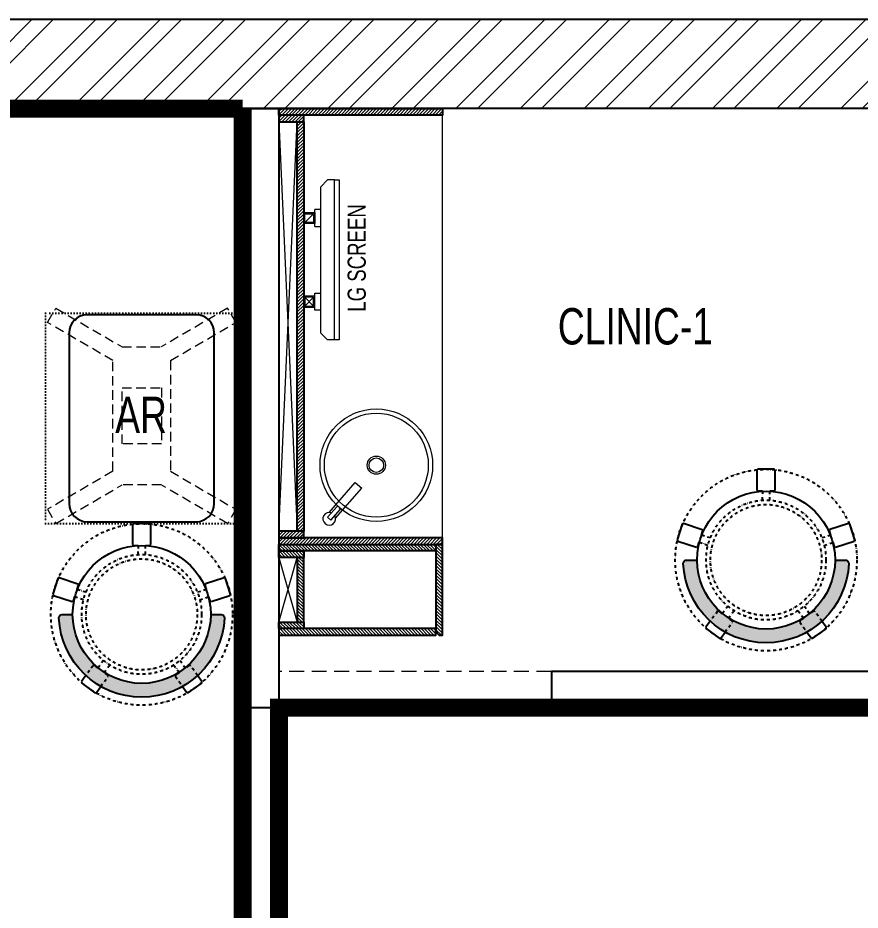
# Model space of a CAD drawing. Header units: feet. Extents: x 8814516 to 8843247, y -5932511 to -5925706.
# Drawn here: x 8834668 to 8836987, y -5928163 to -5925706 of the extents above; entities that cross this region are included whole.
import ezdxf

# ---------------------------------------------------------------- set-up
doc = ezdxf.new("R2010")
doc.units = ezdxf.units.FT
doc.header["$LTSCALE"] = 33
doc.header["$MEASUREMENT"] = 0
for name, pattern in [('a_p6_plan_L18$0$HIDDEN', [0.375, 0.25, -0.125]), ('ACAD_ISO03W100', [30, 12, -18]), ('DASHDOT2', [0.5, 0.25, -0.125, 0, -0.125]), ('DOT', [0.25, 0, -0.25]), ('HIDDEN2', [4.7624999999999975, 3.174999999999998, -1.587499999999999])]:
    doc.linetypes.add(name, pattern=pattern)
doc.layers.add('A-WALL', color=1, linetype='Continuous')
for name, color, linetype, lineweight in [('A-WALL HATCH', 251, 'Continuous', 0), ('Floor-Unit', 1, 'Continuous', 13), ('HATCH', 9, 'Continuous', 9), ('LENS-CURTAIN', 5, 'a_p6_plan_L18$0$HIDDEN', 9), ('LENS-DIM', 252, 'Continuous', 5), ('LENS-FURNITURE', 13, 'Continuous', 9), ('LENS-PARTITION', 21, 'Continuous', 25), ('LENS-TEXT', 31, 'Continuous', 5), ('LENS_PARTITION', 21, 'Continuous', 25), ('LENS_TEXT', 31, 'Continuous', 5), ('LK-FF&E FLOOR', 1, 'Continuous', 9), ('LK-FF&E WALL', 1, 'Continuous', 9), ('LK-FLUTTED FINISH', 20, 'Continuous', 30), ('LK-IT', 3, 'Continuous', 18), ('LK-MIRROR', 133, 'Continuous', 13), ('LK-TILES FINISH', 251, 'Continuous', 5), ('LN-ELEVATION-1', 81, 'Continuous', 25), ('LN-ELEVATION-2', 103, 'Continuous', 20), ('LN-ELEVATION-3', 125, 'Continuous', 18), ('LN-ELEVATION-4', 145, 'Continuous', 13), ('LN-HATCH', 251, 'Continuous', 0), ('TV', 92, 'Continuous', 18)]:
    doc.layers.add(name, color=color, linetype=linetype, lineweight=lineweight)
doc.styles.add('LK TXT', font='GILC____.TTF', dxfattribs={"height": 100})
doc.styles.get("Standard").update_dxf_attribs({"font": 'GILC____.TTF'})
pattern_1 = [(44.99999999999998, (35858.5, -100655.3575484328), (-4.419417382415918, 4.419417382415923), [])]

# ---------------------------------------------------------------- blocks, each defined once
blk = doc.blocks.new('AR')
at = {"layer": 'LN-ELEVATION-2', "linetype": 'DOT', "lineweight": 25}
blk.add_lwpolyline([(0, 13.41378593863919), (530, 13.41378593863919), (530, 593.4137859386392), (0, 593.4137859386392)], close=True, dxfattribs=at)
at = {"layer": 'LN-ELEVATION-2', "lineweight": 25}
blk.add_lwpolyline([(465, 68.22063546301797), (465, 538.2206354630179, 0.4142135623730951), (415, 588.2206354630177), (115, 588.2206354630177, 0.4142135623730951), (65, 538.2206354630179), (65, 68.22063546301797, 0.4142135623730951), (115, 18.22063546301797), (415, 18.22063546301797, 0.4142135623730951)], format="xyb", close=True, dxfattribs=at)
at = {"layer": 'LN-ELEVATION-4', "linetype": 'HIDDEN2', "ltscale": 0.25}
for points in [[(185.8456009030342, 448.8780772723258), (5.888936847448348, 554.0078910568263), (28.48512306064368, 593.350836840691), (211.0874861851335, 486.6754184374586)], [(344.154399111867, 448.8780772762837), (524.1110631600021, 554.0078910947777), (501.5148769393563, 593.3508368753828), (318.9125138223171, 486.6754184374586)], [(211.0874861851335, 486.6754184376913), (318.9125138223171, 486.6754184376913)], [(185.8456009030342, 144.472759603057), (185.8456009030342, 448.8780772723258)], [(344.154399111867, 448.8780772762837), (344.154399111867, 144.4727595990989)], [(185.8456009030342, 144.472759603057), (5.888936847448348, 39.34294581855647), (28.48512306064368, 3.46917659e-08), (211.0874861851335, 106.6754184379242)], [(344.154399111867, 144.4727595990989), (524.1110631600021, 39.34294578060508), (501.5148769393563, 0), (318.9125138223171, 106.6754184379242)], [(318.9125138223171, 106.6754184376914), (211.0874861851335, 106.6754184376914)]]:
    blk.add_lwpolyline(points, dxfattribs=at)
blk.add_lwpolyline([(210.8456009030342, 373.9866790841333), (319.154399111867, 373.9866790841333), (319.154399111867, 219.3641577917151), (210.8456009030342, 219.3641577917151)], close=True, dxfattribs=at)
blk = doc.blocks.new('DR STOOL')
at = {"layer": 'HATCH'}
h = blk.add_hatch(dxfattribs=at)
h.set_pattern_fill('ANSI36', color=250, angle=-90.00000000000001)
h.set_pattern_definition([(315, (-227.8099174643867, 917.3997257252777), (6.173926083235043, -1.683798022700468), [7.9375, -1.587499999999999, 0, -1.587499999999999])])
edge = h.paths.add_edge_path()
edge.add_line((-190.0000000041909, 4.511094e-10), (-218.6899174675346, 4.511094e-10))
edge.add_arc((-218.6899174670689, 9.120000000388245), 9.119999999940092, 177.6119845363388, 269.9999999996136, ccw=False)
edge.add_arc((-1.8626451e-09, 3.565219e-10), 228.000000002257, 2.3880154632688004, 177.6119845367313, ccw=False)
edge.add_arc((218.6899174633436, 9.120000000497384), 9.120000000051716, -90.00000000034493, 2.3880154629299, ccw=False)
edge.add_line((218.6899174633436, 4.511094e-10), (190, 4.511094e-10))
edge.add_arc((-1.8626451e-09, 4.511094e-10), 190.000000001979, -1.27e-14, 180)
at = {"layer": 'LN-ELEVATION-1', "color": 1, "ltscale": 100}
for p, q in [((-128.6221585394814, 215.4841044476634), (-165.2704676063731, 189.0243927398114)), ((-124.7228340068832, 214.8545704018979), (-128.6221585394814, 215.4841044476634)), ((-112.6981821293011, 198.1996966340157), (-124.7228340068832, 214.8545704018979)), ((124.7553772013634, 214.9803744515593), (112.5488144652918, 198.2845540212292)), ((128.7014972954057, 215.5933048763618), (124.7553772013634, 214.9803744515593)), ((128.7014972954057, 215.5933048763618), (124.7553772013634, 214.9803744515593)), ((165.1911288509145, 188.915192311113), (128.7014972954057, 215.5933048763618)), ((165.1911288509145, 188.915192311113), (128.7014972954057, 215.5933048763618)), ((-165.2704676063731, 189.0243927398114), (-165.9069543029182, 185.0820035930228)), ((-165.9069543029182, 185.0820035930228), (-153.8003208162263, 168.3135803133482)), ((153.6734594982117, 168.4294150282658), (165.7973639420234, 185.0121775862135)), ((165.7973639420234, 185.0121775862135), (165.1911288509145, 188.915192311113)), ((165.7973639420234, 185.0121775862135), (165.1911288509145, 188.915192311113)), ((-191.2928382232785, -35.45407700946089), (-242.9550312487409, -52.24013893969095)), ((-187.9259491492994, -37.1695928365807), (-191.2928382232785, -35.45407700946089)), ((-184.1424400564283, -48.81403796559607), (-187.9259491492994, -37.1695928365807)), ((188.0651108901948, -36.96233201187715), (184.0504167033359, -49.19388854173303)), ((191.3981811110861, -35.27656588272658), (188.0651108901948, -36.96233201187715)), ((243.0100176925771, -52.21682526778022), (191.3981811110861, -35.27656588272658)), ((-242.9550312487409, -52.24013893969095), (-244.7482102331705, -55.75945052818861)), ((-244.7482102331705, -55.75945052818861), (-230.7800458371639, -98.74904560100549)), ((-173.8639617776498, -80.4479453730819), (-177.8421125086024, -68.2044548037811)), ((177.6922140880488, -68.56540505095472), (173.8739495249465, -80.1985000452405)), ((230.715890809428, -98.7280946081737), (244.8123673382215, -55.78040257930116)), ((244.8123673382215, -55.78040257930116), (243.0100176925771, -52.21682526778022)), ((-227.2218665438704, -100.5620286722478), (-175.5596735184081, -83.7759667420105)), ((-175.5596735184081, -83.7759667420105), (-173.8639617776498, -80.4479453730819)), ((173.8739495249465, -80.1985000452405), (175.5794035866856, -83.5704969359358)), ((175.5794035866856, -83.5704969359358), (227.1912401677109, -100.5107563209894)), ((-230.7800458371639, -98.74904560100549), (-227.2218665438704, -100.5620286722478)), ((227.1912401677109, -100.5107563209894), (230.715890809428, -98.7280946081737)), ((-22.72193054761737, -190.2142363802995), (-25.39390889601782, -192.886214728569)), ((-25.39390889601782, -192.886214728569), (-25.39390889601782, -247.2070584567482)), ((-10.47823652112856, -190.2142363802995), (-22.72193054761737, -190.2142363802995)), ((22.78362171910703, -190.2142363802995), (9.910054048988968, -190.2142363802995)), ((25.42475448176265, -192.8553691428751), (22.78362171910703, -190.2142363802995)), ((25.42475448176265, -247.1762128710543), (25.42475448176265, -192.8553691428751)), ((-25.39390889601782, -247.2070584567482), (-22.60096735274419, -250)), ((-22.60096735274419, -250), (22.60096735274419, -250)), ((22.60096735274419, -250), (25.42475448176265, -247.1762128710543))]:
    blk.add_line(p, q, dxfattribs=at)
at = {"layer": 'LN-ELEVATION-1', "linetype": 'DASHDOT2'}
for p, q in [((-92.92521573789418, 170.8129362839827), (-112.6981821293011, 198.1996966340157)), ((112.5488144652918, 198.2845540212292), (92.69529851106927, 171.1294289919315)), ((-153.8003208162263, 168.3135803133482), (-134.1093360339291, 141.0403694751003)), ((-130.4219571123831, 140.4450534014686), (-119.9844727469608, 147.9808124662595)), ((-119.9844727469608, 147.9808124662595), (-105.3687285655178, 126.9741353208374)), ((-103.4542870586738, 159.9154408004979), (-93.52748446213081, 167.0824927485227)), ((-88.15393704269081, 139.4771787207864), (-103.4542870586738, 159.9154408004979)), ((-93.52748446213081, 167.0824927485227), (-92.92521573789418, 170.8129362839827)), ((103.6608748426661, 159.8406005539291), (88.19885099539533, 139.4487815762331)), ((92.69529851106927, 171.1294289919315), (93.26858203159645, 167.4385604566923)), ((93.26858203159645, 167.4385604566923), (103.6608748426661, 159.8406005539291)), ((105.4096150295809, 126.94019481352), (120.1194891873747, 147.8074627162714)), ((120.1194891873747, 147.8074627162714), (130.0033113472163, 140.5812532722048)), ((133.7372852512635, 141.1612321265929), (153.6734594982117, 168.4294150282658)), ((-134.1093360339291, 141.0403694751003), (-130.4219571123831, 140.4450534014686)), ((130.0033113472163, 140.5812532722048), (133.7372852512635, 141.1612321265929)), ((-159.954806596972, -40.49024384317454), (-184.1424400564283, -48.81403796559607)), ((184.0504167033359, -49.19388854173303), (159.8786162491887, -40.79004861696012)), ((-177.8421125086024, -68.2044548037811), (-153.4148110738024, -60.73628028803068)), ((153.3006618716754, -61.02382378749462), (177.6922140880488, -68.56540505095472)), ((-10.92024635523557, -164.6382343793375), (-10.47823652112856, -190.2142363802995)), ((9.910054048988968, -190.2142363802995), (10.35584833659231, -164.674698740353))]:
    blk.add_line(p, q, dxfattribs=at)
at = {"layer": 'LN-ELEVATION-1', "color": 1, "ltscale": 100}
blk.add_lwpolyline([(-190.0000000023283, 0), (-218.6899174656719, 0, -0.4264743413925903), (-227.8019973598421, 9.5, -0.959166304662544), (227.8019973593764, 9.5, -0.4264743413925903), (218.6899174647406, 0), (190.0000000013969, 0)], format="xyb", dxfattribs=at)
at = {"layer": 'LN-ELEVATION-1', "linetype": 'DASHDOT2'}
for radius in [250, 165, 153]:
    blk.add_circle((0, 0), radius, dxfattribs=at)
at = {"layer": 'LN-ELEVATION-1', "color": 1, "ltscale": 100}
blk.add_circle((0, 0), 190, dxfattribs=at)
blk = doc.blocks.new('A$C547b97a2')
at = {"layer": 'A-WALL HATCH'}
h = blk.add_hatch(dxfattribs=at)
h.set_pattern_fill('ANSI32', color=256, scale=333)
h.set_pattern_definition([(45, (-3360310.430466578, 5510283.785421858), (-88.29995930067012, 88.29995930067012), []), (45, (-3360251.563827142, 5510283.785421858), (-88.29995930067012, 88.29995930067012), [])])
h.paths.add_polyline_path([(7258.000000001863, 1.8626451e-09), (2193.000000001863, 1.8626451e-09), (2193.000000001863, -244.999999997206), (7258.000000001863, -244.999999997206)])
h.paths.add_polyline_path([(13313.00000000186, 1.8626451e-09), (7668.000000001862, 1.8626451e-09), (7668.000000001862, -244.999999997206), (13313.00000000186, -244.999999997206)])
h.paths.add_polyline_path([(19393.00000000186, 2.7939677e-09), (13713.00000000186, 2.7939677e-09), (13713.00000000186, -244.999999997206), (19393.00000000186, -244.999999997206)])
h.paths.add_polyline_path([(25043, 5.000000002793967), (19803.00000000186, 5.000000002793967), (19803.00000000186, -244.999999997206), (25043.00000000186, -244.999999997206)])
h.paths.add_polyline_path([(25603, -294.999999997206), (25373.00000000186, -294.999999997206), (25373.00000000186, -824.9999999972059), (25603, -824.9999999972059)])
h.paths.add_polyline_path([(25603.00000000186, -1224.999999997206), (25373.00000000186, -1224.999999997206), (25373.00000000186, -3004.999999997207), (24629.00000000186, -3004.999999997207), (24629.00000000186, -3154.999999997206), (25373.00000000186, -3154.999999997206), (25373.00000000186, -4669.999999997206), (23893.00000000186, -4669.999999997206), (23893.00000000186, -3004.999999997207), (23753.00000000186, -3004.999999997207), (23753.00000000186, -4674.999999997206), (19960.00000000186, -4674.999999997206), (19960.00000000186, -4904.999999997206), (23893.00000000186, -4899.999999997206), (25603.00000000186, -4899.999999997206), (25603.00000000186, -3154.999999997206)])
h.paths.add_polyline_path([(7290.000000001862, -4744.999999997206), (1800.000000001863, -4744.999999997206), (1800.000000001863, -4909.999999997206), (7290.000000001862, -4909.999999997206)])
h.paths.add_polyline_path([(13370.00000000186, -4744.999999995343), (7690.000000001862, -4744.999999996275), (7690.000000001862, -4904.999999997206), (13370.00000000186, -4904.999999997206)])
h.paths.add_polyline_path([(19540.00000000186, -4744.999999997206), (13770.00000000186, -4744.999999997206), (13770.00000000186, -4904.999999997206), (19540.00000000186, -4904.999999997206)])
at = {"layer": 'A-WALL'}
for p, q in [((19393.00000000186, 2.7939677e-09), (13713.00000000186, 2.7939677e-09)), ((19393.00000000186, -244.999999997206), (13713.00000000186, -244.999999997206))]:
    blk.add_line(p, q, dxfattribs=at)
blk = doc.blocks.new('rtf')
at = {"color": 0, "linetype": 'ByBlock', "lineweight": -2}
for p, q in [((16412.5253540573, -172798.8148984113), (16452.40026456733, -172798.8148984113)), ((16412.5253540573, -172810.8148984113), (16412.5253540573, -172798.8148984113)), ((16412.5253540573, -172810.8148984113), (16452.40026456733, -172810.8148984113)), ((16425.26329468148, -172793.1007600746), (16535.26329468148, -172793.1007600746)), ((16535.26329468148, -172793.1007600746), (16535.26329468148, -172817.1007600746)), ((16425.26329468148, -172817.1007600746), (16535.26329468148, -172817.1007600746))]:
    blk.add_line(p, q, dxfattribs=at)
for centre, radius, start, end in [((16412.5253540573, -172805.1007600746), 17.5, 21.05058810897431, 340.9421780194656), ((16444.53660690578, -172804.8148984114), 9.891264419597851, 322.656233941354, 37.34376605891414)]:
    blk.add_arc(centre, radius, start, end, dxfattribs=at)
blk = doc.blocks.new('dsg')
at = {"color": 0, "linetype": 'ByBlock', "lineweight": -2}
for radius in [155, 143, 25, 20]:
    blk.add_circle((11491.5035008227, -171102.5847399924), radius, dxfattribs=at)
blk.add_blockref('rtf', (-5117.472106590168, 1702.9323767405), dxfattribs=at)
blk = doc.blocks.new('CLINIC - CABINET SINK')
at = {"layer": 'LN-HATCH', "ltscale": 0.5}
h = blk.add_hatch(dxfattribs=at)
h.set_pattern_fill('ANSI31', color=256, scale=2)
h.set_pattern_definition([(45, (4052861.500382861, 1708016.355767586), (-4.490128060534575, 4.490128060534575), [])])
h.paths.add_polyline_path([(-563.359543572413, 156.9999999999999), (564.640456427587, 156.9999999999999), (564.640456427587, 174.9999999999999), (-563.359543572413, 174.9999999999999)])
h.paths.add_polyline_path([(582.6404564275867, 225), (600.6404564275867, 225), (600.6404564275867, -225), (582.6404564275867, -225)])
h.paths.add_polyline_path([(564.640456427587, 225), (582.6404564275867, 225), (582.6404564275867, 156.9999999999999), (564.640456427587, 156.9999999999999)])
h.paths.add_polyline_path([(-581.359543572413, 225), (-599.359543572413, 225), (-599.359543572413, -225), (-581.359543572413, -225)])
h.paths.add_polyline_path([(-581.359543572413, 225), (-563.359543572413, 225), (-563.359543572413, 156.9999999999999), (-581.359543572413, 156.9999999999999)])
at = {"layer": 'LN-ELEVATION-1', "ltscale": 0.5}
for points in [[(-581.359543572413, 225), (-599.359543572413, 225), (-599.359543572413, -225), (-581.359543572413, -225)], [(-581.359543572413, 225), (-563.359543572413, 225), (-563.359543572413, 156.9999999999999), (-581.359543572413, 156.9999999999999)], [(564.640456427587, 225), (582.6404564275867, 225), (582.6404564275867, 156.9999999999999), (564.640456427587, 156.9999999999999)], [(582.6404564275867, 225), (600.6404564275867, 225), (600.6404564275867, -225), (582.6404564275867, -225)], [(-563.359543572413, 156.9999999999999), (564.640456427587, 156.9999999999999), (564.640456427587, 174.9999999999999), (-563.359543572413, 174.9999999999999)]]:
    blk.add_lwpolyline(points, close=True, dxfattribs=at)
at = {"layer": 'LN-ELEVATION-2', "ltscale": 0.5}
blk.add_line((582.6404564275867, -225), (-581.359543572413, -225), dxfattribs=at)
at = {"layer": 'LN-HATCH', "ltscale": 0.5}
for p, q in [((564.640456427587, 225), (-563.359543572413, 174.9999999999999)), ((-563.359543572413, 225), (564.640456427587, 174.9999999999999))]:
    blk.add_line(p, q, dxfattribs=at)
at = {"layer": 'LN-ELEVATION-3', "xscale": -1, "rotation": 41.1558274151866}
blk.add_blockref('dsg', (-103569.3304926871, 136346.6509754679), dxfattribs=at)
blk = doc.blocks.new('CLINIC SCREEN')
at = {"layer": 'TV'}
for p, q in [((-103.1090284836336, 42.85441964946222), (-127.4114311772946, 18.55201695591665)), ((-127.4114311772946, 42.85441964946222), (-103.1090284836336, 18.55201695591665)), ((102.7052824410566, 42.85441964946222), (127.007685134602, 18.55201695591665))]:
    blk.add_line(p, q, dxfattribs=at)
at = {"layer": 'TV', "ltscale": 12}
for p, q in [((-220.0000000000082, -19.41163062257681), (-200.5883693773149, 0)), ((200.5883693773149, 0), (-200.5883693773149, 0)), ((-138.5315413423604, 0), (-138.5315413423604, 15.514207008644)), ((-138.5315413423604, 15.514207008644), (-91.98892031613741, 15.514207008644)), ((-91.98892031613741, 15.514207008644), (-91.98892031613741, 0)), ((91.98892031610741, 15.514207008644), (91.98892031610741, 0)), ((91.98892031610741, 15.514207008644), (138.5315413423595, 15.514207008644)), ((138.5315413423595, 0), (138.5315413423595, 15.514207008644)), ((219.9999999999918, -19.41163062257681), (200.5883693773149, 0)), ((-220.0000000000082, -38.82326124538668), (-220.0000000000082, -19.41163062257681)), ((219.9999999999918, -38.82326124538668), (219.9999999999918, -19.41163062257681))]:
    blk.add_line(p, q, dxfattribs=at)
at = {"layer": 'TV'}
for points in [[(-130.4492315140169, 15.51421661919448), (-100.0712281470269, 15.51421661919448), (-100.0712281470269, 45.89221998606814), (-130.4492315140169, 45.89221998606814)], [(-127.4114311772946, 18.55201695591665), (-103.1090284836336, 18.55201695591665), (-103.1090284836336, 42.85441964946222), (-127.4114311772946, 42.85441964946222)], [(130.0454854713243, 15.51421661919448), (99.66748210433435, 15.51421661919448), (99.66748210433435, 45.89221998606814), (130.0454854713243, 45.89221998606814)], [(127.007685134602, 18.55201695591665), (102.7052824410566, 18.55201695591665), (102.7052824410566, 42.85441964946222), (127.007685134602, 42.85441964946222)]]:
    blk.add_lwpolyline(points, close=True, dxfattribs=at)
at = {"layer": 'TV', "ltscale": 12}
blk.add_lwpolyline([(-220.0000000000082, -51.71278328332107), (-220.0000000000082, -38.82326124538668), (219.9999999999918, -38.82326124538668), (219.9999999999918, -51.71278328332107)], close=True, dxfattribs=at)
at = {"layer": 'Floor-Unit', "color": 0, "ltscale": 2, "insert": (5.199680584678389, -100.4085774972336), "char_height": 50, "attachment_point": 5}
blk.add_mtext_dynamic_manual_height_columns('LG SCREEN', width=466.4796511627907, gutter_width=12.5, heights=[0], dxfattribs=at)
blk = doc.blocks.new('CLINIC - MOP CLOSET')
at = {"layer": 'LN-HATCH', "ltscale": 0.5}
h = blk.add_hatch(dxfattribs=at)
h.set_pattern_fill('ANSI31', color=256, scale=50, angle=360)
h.set_pattern_definition(pattern_1)
h.paths.add_polyline_path([(-106.3595435724128, 216), (-124.3595435724128, 216), (-124.3595435724128, -216), (-106.3595435724128, -216)])
h = blk.add_hatch(dxfattribs=at)
h.set_pattern_fill('ANSI31', color=256, scale=50, angle=360)
h.set_pattern_definition(pattern_1)
h.paths.add_polyline_path([(-106.3595435724128, 216), (-88.35954357241282, 216), (-88.35954357241282, 148), (-106.3595435724128, 148)])
h = blk.add_hatch(dxfattribs=at)
h.set_pattern_fill('ANSI31', color=256, scale=50, angle=360)
h.set_pattern_definition(pattern_1)
h.paths.add_polyline_path([(89.64045642758717, 216), (107.6404564275872, 216), (107.6404564275872, 148), (89.64045642758717, 148)])
h = blk.add_hatch(dxfattribs=at)
h.set_pattern_fill('ANSI31', color=256, scale=50, angle=360)
h.set_pattern_definition(pattern_1)
h.paths.add_polyline_path([(107.6404564275872, 216), (125.6404564275872, 216), (125.6404564275872, -216), (107.6404564275872, -216)])
h = blk.add_hatch(dxfattribs=at)
h.set_pattern_fill('ANSI31', color=256, scale=50, angle=360)
h.set_pattern_definition(pattern_1)
h.paths.add_polyline_path([(-88.35954357241282, 148), (89.64045642758717, 148), (89.64045642758717, 166), (-88.35954357241282, 166)])
h = blk.add_hatch(dxfattribs=at)
h.set_pattern_fill('ANSI31', color=256, scale=50, angle=360)
h.set_pattern_definition([(44.99999999999998, (35894.5, -101037.3575484328), (-4.419417382415918, 4.419417382415923), [])])
h.paths.add_polyline_path([(-115.3595435724055, -216), (-124.3595435724128, -225), (-124.3595435724128, -234), (125.6404564275872, -234), (125.6404564275872, -216)])
at = {"layer": 'LN-ELEVATION-1', "ltscale": 0.5}
for points in [[(-106.3595435724128, 216), (-124.3595435724128, 216), (-124.3595435724128, -216), (-106.3595435724128, -216)], [(-106.3595435724128, 216), (-88.35954357241282, 216), (-88.35954357241282, 148), (-106.3595435724128, 148)], [(89.64045642758717, 216), (107.6404564275872, 216), (107.6404564275872, 148), (89.64045642758717, 148)], [(107.6404564275872, 216), (125.6404564275872, 216), (125.6404564275872, -216), (107.6404564275872, -216)], [(-88.35954357241282, 148), (89.64045642758717, 148), (89.64045642758717, 166), (-88.35954357241282, 166)], [(-124.3595435724128, -225), (-124.3595435724128, -234), (125.6404564275872, -234), (125.6404564275872, -216), (-115.3595435724128, -216)]]:
    blk.add_lwpolyline(points, close=True, dxfattribs=at)
at = {"layer": 'LN-HATCH', "ltscale": 0.5}
for p, q in [((89.64045642758717, 216), (-88.35954357241282, 166)), ((-88.35954357241282, 216), (89.64045642758717, 166))]:
    blk.add_line(p, q, dxfattribs=at)

msp = doc.modelspace()

# ---------------------------------------------------------------- linework, layer by layer
at = {"layer": 'LENS-CURTAIN', "ltscale": 5}
for points in [[(8835387.066520767, -5927605.977700282), (8836137.066520767, -5927605.977700282), (8836137.066520767, -5927505.977700282), (8835387.066520767, -5927505.977700282)], [(8835387.066520767, -5927605.977700282), (8835287.066520765, -5927605.977700282), (8835287.066520765, -5928405.977700282), (8835387.066520767, -5928405.977700282)]]:
    msp.add_lwpolyline(points, close=True, dxfattribs=at)
at = {"layer": 'LENS-PARTITION'}
msp.add_lwpolyline([(8835387.066520767, -5927605.977700282), (8835287.066520765, -5927605.977700282), (8835287.066520765, -5925955.977700282), (8835387.066520767, -5925955.977700282)], close=True, dxfattribs=at)
msp.add_lwpolyline([(8835387.066520767, -5927605.977700282), (8835287.066520765, -5927605.977700282), (8835287.066520765, -5925955.977700282), (8835387.066520767, -5925955.977700282)], close=True, dxfattribs=at)
at = {"layer": 'LENS_PARTITION'}
msp.add_lwpolyline([(8836137.066520767, -5927605.977700282), (8837787.066520767, -5927605.977700282), (8837787.066520767, -5927505.977700282), (8836137.066520767, -5927505.977700282)], close=True, dxfattribs=at)
at = {"layer": 'LK-FLUTTED FINISH', "linetype": 'ACAD_ISO03W100', "ltscale": 0.05, "const_width": 50}
msp.add_lwpolyline([(8835287.066520765, -5925955.977700282), (8835287.066520765, -5925955.977700282), (8835287.066520765, -5930455.977700281)], dxfattribs=at)
at = {"layer": 'LK-MIRROR', "linetype": 'ACAD_ISO03W100', "ltscale": 0.05, "const_width": 50}
msp.add_lwpolyline([(8830853.066520765, -5925955.977700282), (8830957.066520767, -5925955.977700282), (8830957.066520767, -5926020.977700281), (8831357.066520767, -5926020.977700281), (8831357.066520767, -5925955.977700282), (8835287.066520765, -5925955.977700282)], dxfattribs=at)
at = {"layer": 'LK-TILES FINISH', "color": 212, "linetype": 'ACAD_ISO03W100', "ltscale": 0.05, "const_width": 50}
msp.add_lwpolyline([(8840037.066520767, -5928405.977700282), (8841397.066520767, -5928405.977700282), (8841397.066520767, -5927605.977700282), (8835387.066520767, -5927605.977700282), (8835387.066520767, -5928405.977700282), (8839287.066520767, -5928405.977700282)], dxfattribs=at)

# ---------------------------------------------------------------- block references
at = {"layer": 'LENS-DIM', "color": 2}
msp.add_blockref('A$C547b97a2', (8817644.066520765, -5925710.977700284), dxfattribs=at)
at = {"layer": 'LENS-FURNITURE', "rotation": 180}
msp.add_blockref('DR STOOL', (8836727.92707467, -5927199.251788664), dxfattribs=at)
at = {"layer": 'LK-FF&E FLOOR', "rotation": 180}
for name, p in [('AR', (8835274.066520767, -5926505.563914343)), ('DR STOOL', (8835009.066520767, -5927348.977700281))]:
    msp.add_blockref(name, p, dxfattribs=at)
at = {"layer": 'LK-FF&E WALL', "xscale": -1, "rotation": 90}
msp.add_blockref('CLINIC - CABINET SINK', (8835612.066520765, -5926555.337243854), dxfattribs=at)
at = {"layer": 'LK-FF&E WALL', "rotation": 90.00000000000003}
msp.add_blockref('CLINIC - MOP CLOSET', (8835603.066520767, -5927281.61815671), dxfattribs=at)
at = {"layer": 'LK-IT', "rotation": 90.00000000000007}
msp.add_blockref('CLINIC SCREEN', (8835500.958740743, -5926372.477700282), dxfattribs=at)

# ---------------------------------------------------------------- texts
at = {"layer": 'LENS-TEXT', "color": 0, "linetype": 'Continuous', "ltscale": 3, "insert": (8835007.409483861, -5926799.493256225), "char_height": 100, "attachment_point": 5, "style": 'LK TXT'}
msp.add_mtext_dynamic_manual_height_columns('AR', width=237.4408088319178, gutter_width=12.5, heights=[0], dxfattribs=at)
at = {"layer": 'LENS_TEXT', "linetype": 'Continuous', "ltscale": 3, "insert": (8836368.291675743, -5926556.153333843), "char_height": 100, "attachment_point": 5}
msp.add_mtext_dynamic_manual_height_columns('CLINIC-1', width=930.4951690917121, gutter_width=0.9999999999999992, heights=[0], dxfattribs=at)

doc.saveas('drawing.dxf')
